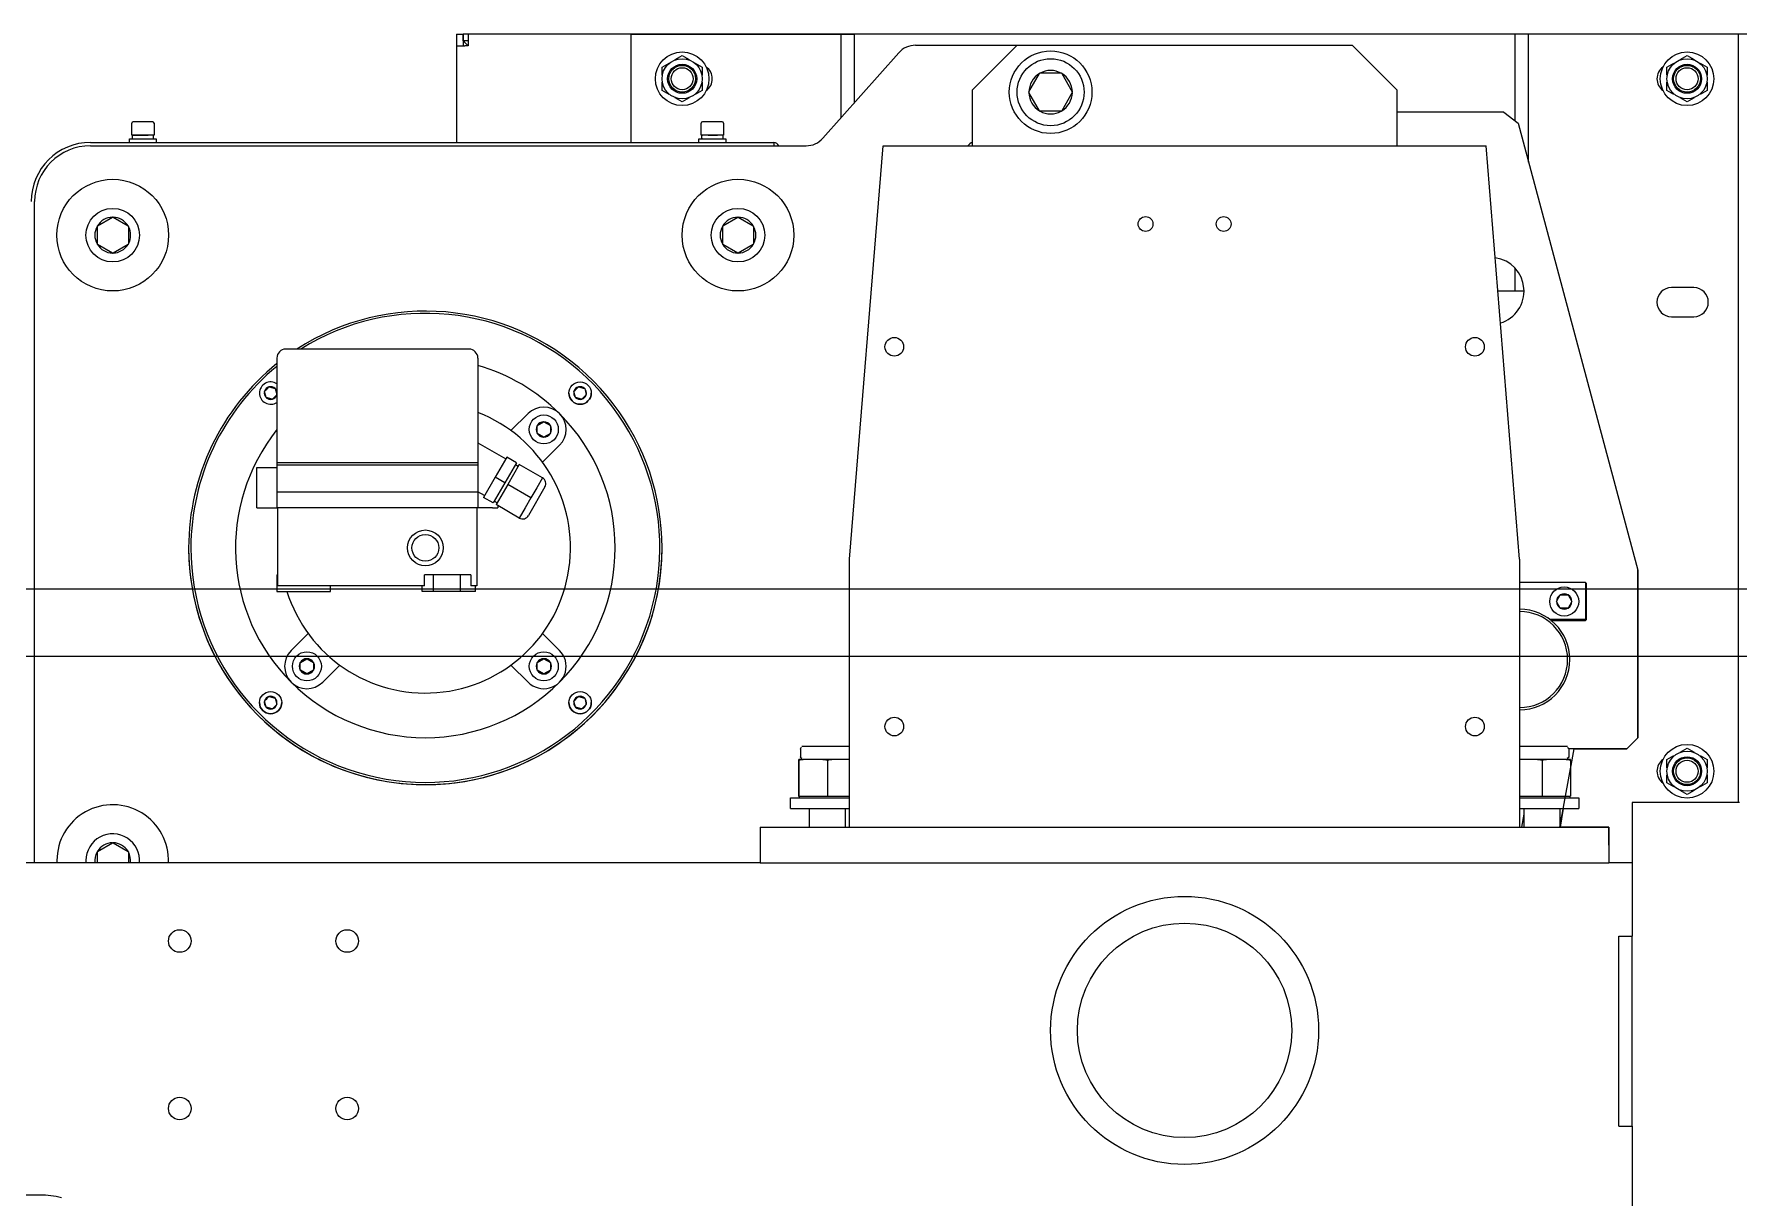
# Model space of a CAD drawing. Extents: x -1201378 to 2367219, y -619313 to 244905.
# Drawn here: x 1561439 to 1562269, y -76067 to -75501 of the extents above; entities that cross this region are included whole.
import ezdxf

# ---------------------------------------------------------------- set-up
doc = ezdxf.new("R2010")
doc.units = 0
doc.header["$LTSCALE"] = 1000
doc.layers.get('0').update_dxf_attribs({"linetype": 'CONTINUOUS'})
for name, color, linetype in [('A-LIN-V', 9, 'CONTINUOUS'), ('GB／T1228-2006钢结构', 7, 'CONTINUOUS'), ('GB／T1229-1991钢结构', 7, 'CONTINUOUS'), ('GB／T1230-2006钢结构', 7, 'CONTINUOUS'), ('GB／T805-1988扣紧螺母', 7, 'CONTINUOUS'), ('N010102-0000042_', 7, 'CONTINUOUS'), ('N010122-0000126_', 7, 'CONTINUOUS'), ('N010122-0000129_', 7, 'CONTINUOUS'), ('N010122-0000141_', 7, 'CONTINUOUS'), ('N010122-0000152_', 7, 'CONTINUOUS'), ('N040301-0000158_', 7, 'CONTINUOUS'), ('N040301-0000649_', 7, 'CONTINUOUS'), ('N040301-0000651_', 7, 'CONTINUOUS'), ('N040301-0000652_', 7, 'CONTINUOUS'), ('N040405-0000004_', 7, 'CONTINUOUS'), ('N040405-0000005_', 7, 'CONTINUOUS'), ('N040413-0000113_', 7, 'CONTINUOUS'), ('N080101-0000129_', 7, 'CONTINUOUS'), ('N080101-0000135', 7, 'CONTINUOUS'), ('N080101-0000384_', 7, 'CONTINUOUS'), ('N090107-0000139_', 7, 'CONTINUOUS'), ('N090201-0000001_', 7, 'CONTINUOUS'), ('N090202-0000006_', 7, 'CONTINUOUS'), ('N090203-0000031_', 7, 'CONTINUOUS'), ('N090403-0000088_', 7, 'CONTINUOUS'), ('N090403-0000263_', 7, 'CONTINUOUS'), ('NUT_GBIT_889.1_2', 7, 'CONTINUOUS'), ('S-SB', 21, 'CONTINUOUS'), ('SCREW_GBIT_70_19', 7, 'CONTINUOUS'), ('WASHER_GBIT_93_1', 7, 'CONTINUOUS'), ('WASHER_GBIT_95_2', 7, 'CONTINUOUS'), ('WASHER_GBIT_96_1', 7, 'CONTINUOUS'), ('取电臂2', 7, 'CONTINUOUS'), ('取电臂配件1', 7, 'CONTINUOUS'), ('挂板N040301-000128', 7, 'CONTINUOUS')]:
    doc.layers.add(name, color=color, linetype=linetype)

# ---------------------------------------------------------------- blocks, each defined once
blk = doc.blocks.new('20T')
at = {"color": 1}
for p, q in [((1599289.05, -75843.03), (1599289.05, -75761.5)), ((1599283.62, -75848.46), (1599289.05, -75843.03)), ((1599251.01, -75886.51), (1599257.99, -75848.46)), ((1599257.99, -75848.46), (1599283.62, -75848.46)), ((1599274.92, -75886.51), (1599251.01, -75886.51)), ((1599274.92, -75895.23), (1599274.92, -75886.51))]:
    blk.add_line(p, q, dxfattribs=at)
at = {"layer": 'A-LIN-V', "color": 1}
for p, q in [((1604164.24, -75770.74), (1595746.06, -75770.74)), ((1598139.89, -75803.35), (1604164.24, -75803.35))]:
    blk.add_line(p, q, dxfattribs=at)
at = {"layer": 'GB／T1228-2006钢结构', "color": 1, "linetype": 'Continuous'}
for p, q in [((1598885.77, -75885.2), (1598885.77, -75877.49)), ((1598903.17, -75877.49), (1598903.17, -75885.2)), ((1599233.61, -75885.2), (1599233.61, -75877.49)), ((1599251.01, -75877.49), (1599251.01, -75885.2)), ((1598885.77, -75886.51), (1598885.77, -75885.2)), ((1598903.17, -75885.2), (1598903.17, -75886.51)), ((1599233.61, -75886.51), (1599233.61, -75885.2)), ((1599251.01, -75885.2), (1599251.01, -75886.51))]:
    blk.add_line(p, q, dxfattribs=at)
at = {"layer": 'GB／T1229-1991钢结构', "color": 1, "linetype": 'Continuous'}
for p, q in [((1598880.52, -75854.05), (1598880.52, -75871.4)), ((1598880.57, -75853.68), (1598880.54, -75853.68)), ((1598883.51, -75853.68), (1598880.57, -75853.68)), ((1598880.59, -75854.05), (1598880.59, -75871.4)), ((1598891.61, -75853.68), (1598883.51, -75853.68)), ((1598897.44, -75853.68), (1598891.61, -75853.68)), ((1598894.53, -75854.05), (1598894.53, -75871.4)), ((1598905.34, -75853.68), (1598897.44, -75853.68)), ((1599239.45, -75853.68), (1599231.44, -75853.68)), ((1599245.28, -75853.68), (1599239.45, -75853.68)), ((1599242.37, -75854.05), (1599242.37, -75871.4)), ((1599253.34, -75853.68), (1599245.28, -75853.68)), ((1599256.24, -75853.68), (1599253.34, -75853.68)), ((1599256.25, -75854.05), (1599256.25, -75871.4)), ((1598880.52, -75871.4), (1598880.59, -75871.4)), ((1598880.59, -75871.4), (1598894.53, -75871.4)), ((1598880.94, -75872.27), (1598880.94, -75871.4)), ((1598894.53, -75871.4), (1598905.34, -75871.4)), ((1599231.44, -75871.4), (1599242.37, -75871.4)), ((1599242.37, -75871.4), (1599256.25, -75871.4)), ((1599255.84, -75871.4), (1599255.84, -75872.27))]:
    blk.add_line(p, q, dxfattribs=at)
for centre, radius, start, end in [((1598903.97, -75854.7), 23.45, 177.50872, 178.42023), ((1598857.14, -75854.7), 23.45, 1.57984, 2.49121), ((1598888.78, -75906.64), 53.22, 95.67986, 98.85331), ((1598886.34, -75906.65), 53.23, 81.14689, 84.31994), ((1598902.69, -75906.17), 52.75, 95.7056, 98.89302), ((1599234.18, -75906.65), 53.23, 81.14689, 84.31994), ((1599250.53, -75906.17), 52.75, 95.7056, 98.89302), ((1599248.1, -75906.18), 52.76, 81.10718, 84.2942), ((1599232.81, -75854.7), 23.45, 1.57977, 2.49128)]:
    blk.add_arc(centre, radius, start, end, dxfattribs=at)
at = {"layer": 'GB／T1230-2006钢结构', "color": 1, "linetype": 'Continuous'}
for p, q in [((1598876.53, -75872.27), (1598905.34, -75872.27)), ((1598876.53, -75877.49), (1598876.53, -75872.27)), ((1599231.44, -75872.27), (1599260.24, -75872.27)), ((1599260.24, -75872.27), (1599260.24, -75877.49)), ((1598876.53, -75877.49), (1598905.34, -75877.49)), ((1599231.44, -75877.49), (1599260.24, -75877.49)), ((1599260.24, -75877.49), (1599260.24, -75877.49))]:
    blk.add_line(p, q, dxfattribs=at)
at = {"layer": 'GB／T805-1988扣紧螺母', "color": 1, "linetype": 'Continuous'}
for p, q in [((1598882.07, -75847.2), (1598882.24, -75847.16)), ((1598882.24, -75847.16), (1598905.34, -75847.16)), ((1599231.44, -75847.16), (1599254.54, -75847.16)), ((1599254.54, -75847.16), (1599254.71, -75847.2)), ((1598881.43, -75848.55), (1598881.43, -75852.29)), ((1598881.43, -75852.29), (1598881.43, -75852.8)), ((1598882.24, -75853.68), (1598882.07, -75853.64)), ((1599254.71, -75853.64), (1599254.54, -75853.68)), ((1599255.35, -75848.04), (1599255.35, -75848.55)), ((1599255.35, -75848.55), (1599255.35, -75852.29))]:
    blk.add_line(p, q, dxfattribs=at)
at = {"layer": 'GB／T805-1988扣紧螺母', "color": 1, "linetype": 'Continuous', "extrusion": (0, 0, -1)}
for centre, major_axis, start_param, end_param in [((1598882.3, -75848.55), (-0.87, 0), 0.000002, 1.344732), ((1598882.3, -75852.29), (0.87, 0), 1.796861, 3.141595), ((1599254.48, -75848.55), (-0.87, 0), 1.796861, 3.141593), ((1599254.48, -75852.29), (0.87, 0), 0, 1.344732)]:
    blk.add_ellipse(centre, major_axis=major_axis, ratio=0.991144, start_param=start_param, end_param=end_param, dxfattribs=at)
at = {"layer": 'N010102-0000042_', "color": 1, "linetype": 'Continuous'}
for centre, radius in [((1598823.81, -75522.36), 6.52), ((1598823.81, -75522.36), 5.36), ((1599312.96, -75522.36), 6.52), ((1599312.96, -75522.36), 5.36), ((1599312.96, -75859.33), 6.52), ((1599312.96, -75859.33), 5.36)]:
    blk.add_circle(centre, radius, dxfattribs=at)
at = {"layer": 'N010122-0000126_', "color": 1, "linetype": 'Continuous'}
for p, q in [((1598753.26, -75691.07), (1598756.39, -75689.26)), ((1598756.46, -75689.22), (1598756.39, -75689.26)), ((1598756.52, -75689.26), (1598756.46, -75689.22)), ((1598756.52, -75689.26), (1598759.65, -75691.07)), ((1598753.26, -75691.07), (1598753.2, -75691.1)), ((1598753.2, -75691.1), (1598753.2, -75691.18)), ((1598753.2, -75694.79), (1598753.2, -75694.87)), ((1598753.2, -75694.87), (1598753.26, -75694.91)), ((1598756.39, -75696.71), (1598753.26, -75694.91)), ((1598756.39, -75696.71), (1598756.46, -75696.75)), ((1598756.46, -75696.75), (1598756.52, -75696.71)), ((1598759.65, -75694.91), (1598756.52, -75696.71)), ((1598759.72, -75691.1), (1598759.65, -75691.07)), ((1598759.65, -75694.91), (1598759.72, -75694.87)), ((1598759.72, -75691.18), (1598759.72, -75691.1)), ((1598759.72, -75691.18), (1598759.72, -75694.79)), ((1598759.72, -75694.87), (1598759.72, -75694.79)), ((1599249.45, -75776.66), (1599249.41, -75776.72)), ((1599249.41, -75776.72), (1599249.45, -75776.79)), ((1599249.45, -75776.66), (1599251.26, -75773.53)), ((1599251.26, -75779.92), (1599249.45, -75776.79)), ((1599251.3, -75773.46), (1599251.26, -75773.53)), ((1599251.26, -75779.92), (1599251.3, -75779.98)), ((1599251.37, -75773.46), (1599251.3, -75773.46)), ((1599251.3, -75779.98), (1599251.37, -75779.98)), ((1599254.99, -75779.98), (1599251.37, -75779.98)), ((1599255.06, -75773.46), (1599254.99, -75773.46)), ((1599254.99, -75779.98), (1599255.06, -75779.98)), ((1599255.1, -75773.53), (1599255.06, -75773.46)), ((1599255.06, -75779.98), (1599255.1, -75779.92)), ((1599255.1, -75773.53), (1599256.91, -75776.66)), ((1599256.91, -75776.79), (1599255.1, -75779.92)), ((1599256.94, -75776.72), (1599256.91, -75776.66)), ((1599256.91, -75776.79), (1599256.94, -75776.72)), ((1598637.97, -75806.36), (1598641.1, -75804.55)), ((1598641.16, -75804.51), (1598641.1, -75804.55)), ((1598641.23, -75804.55), (1598641.16, -75804.51)), ((1598641.23, -75804.55), (1598644.36, -75806.36)), ((1598753.26, -75806.36), (1598756.39, -75804.55)), ((1598756.46, -75804.51), (1598756.39, -75804.55)), ((1598756.52, -75804.55), (1598756.46, -75804.51)), ((1598756.52, -75804.55), (1598759.65, -75806.36)), ((1598637.97, -75806.36), (1598637.9, -75806.4)), ((1598637.9, -75806.4), (1598637.9, -75806.47)), ((1598637.9, -75810.09), (1598637.9, -75810.16)), ((1598637.9, -75810.16), (1598637.97, -75810.2)), ((1598641.1, -75812.01), (1598637.97, -75810.2)), ((1598641.1, -75812.01), (1598641.16, -75812.05)), ((1598641.16, -75812.05), (1598641.23, -75812.01)), ((1598644.36, -75810.2), (1598641.23, -75812.01)), ((1598644.42, -75806.4), (1598644.36, -75806.36)), ((1598644.36, -75810.2), (1598644.42, -75810.16)), ((1598644.42, -75806.47), (1598644.42, -75806.4)), ((1598644.42, -75806.47), (1598644.42, -75810.09)), ((1598644.42, -75810.16), (1598644.42, -75810.09)), ((1598753.26, -75806.36), (1598753.2, -75806.4)), ((1598753.2, -75806.4), (1598753.2, -75806.47)), ((1598753.2, -75810.09), (1598753.2, -75810.16)), ((1598753.2, -75810.16), (1598753.26, -75810.2)), ((1598756.39, -75812.01), (1598753.26, -75810.2)), ((1598756.39, -75812.01), (1598756.46, -75812.05)), ((1598756.46, -75812.05), (1598756.52, -75812.01)), ((1598759.65, -75810.2), (1598756.52, -75812.01)), ((1598759.72, -75806.4), (1598759.65, -75806.36)), ((1598759.65, -75810.2), (1598759.72, -75810.16)), ((1598759.72, -75806.47), (1598759.72, -75806.4)), ((1598759.72, -75806.47), (1598759.72, -75810.09)), ((1598759.72, -75810.16), (1598759.72, -75810.09))]:
    blk.add_line(p, q, dxfattribs=at)
for centre in [(1598756.46, -75692.99), (1599253.18, -75776.72), (1598641.16, -75808.28), (1598756.46, -75808.28)]:
    blk.add_circle(centre, 7.07, dxfattribs=at)
for centre, radius, start, end in [((1598756.46, -75692.99), 3.73, 91.00187, 148.99813), ((1598756.46, -75692.99), 3.73, 31.00187, 88.99813), ((1598756.46, -75692.99), 3.73, 151.00187, 208.99813), ((1595555.83, -75692.99), 3197.36, 359.96761, 0.03239), ((1598756.46, -75692.99), 3.73, 211.00187, 268.99813), ((1598756.46, -75692.99), 3.73, 271.00187, 328.99813), ((1598756.46, -75692.99), 3.73, 331.00187, 28.99813), ((1599253.18, -75776.72), 3.73, 61.00187, 118.99813), ((1599253.18, -75776.72), 3.73, 121.00187, 178.99813), ((1599253.18, -75776.72), 3.73, 181.00187, 238.99813), ((1599253.18, -72576.07), 3197.39, 269.96761, 270.03239), ((1599253.18, -75776.72), 3.73, 241.00187, 298.99813), ((1599253.18, -75776.72), 3.73, 1.00187, 58.99813), ((1599253.18, -75776.72), 3.73, 301.00187, 358.99813), ((1598641.16, -75808.28), 3.73, 91.00187, 148.99813), ((1598641.16, -75808.28), 3.73, 31.00187, 88.99813), ((1598756.46, -75808.28), 3.73, 91.00187, 148.99813), ((1598756.46, -75808.28), 3.73, 31.00187, 88.99813), ((1598641.16, -75808.28), 3.73, 151.00187, 208.99813), ((1595440.54, -75808.28), 3197.36, 359.96761, 0.03239), ((1598641.16, -75808.28), 3.73, 211.00187, 268.99813), ((1598641.16, -75808.28), 3.73, 271.00187, 328.99813), ((1598641.16, -75808.28), 3.73, 331.00187, 28.99813), ((1598756.46, -75808.28), 3.73, 151.00187, 208.99813), ((1595555.83, -75808.28), 3197.36, 359.96761, 0.03239), ((1598756.46, -75808.28), 3.73, 211.00187, 268.99813), ((1598756.46, -75808.28), 3.73, 271.00187, 328.99813), ((1598756.46, -75808.28), 3.73, 331.00187, 28.99813)]:
    blk.add_arc(centre, radius, start, end, dxfattribs=at)
at = {"layer": 'N010122-0000129_', "color": 1, "linetype": 'Continuous'}
for p, q in [((1598555.87, -75549.86), (1598555.87, -75543.99)), ((1598566.09, -75543.34), (1598556.52, -75543.34)), ((1598566.74, -75543.99), (1598566.74, -75549.86)), ((1598833.05, -75549.86), (1598833.05, -75543.99)), ((1598843.27, -75543.34), (1598833.71, -75543.34)), ((1598843.92, -75543.99), (1598843.92, -75549.86)), ((1598566.74, -75549.86), (1598555.87, -75549.86)), ((1598843.92, -75549.86), (1598833.05, -75549.86))]:
    blk.add_line(p, q, dxfattribs=at)
for centre, start, end in [((1598556.52, -75543.99), 90, 180), ((1598566.09, -75543.99), 360, 90), ((1598833.71, -75543.99), 90, 180), ((1598843.27, -75543.99), 0, 90)]:
    blk.add_arc(centre, 0.652, start, end, dxfattribs=at)
at = {"layer": 'N010122-0000141_', "color": 1, "linetype": 'Continuous'}
for p, q in [((1598539.18, -75593.97), (1598546.47, -75589.76)), ((1598546.63, -75589.67), (1598546.47, -75589.76)), ((1598546.79, -75589.76), (1598546.63, -75589.67)), ((1598546.79, -75589.76), (1598554.08, -75593.97)), ((1598843.54, -75593.97), (1598850.83, -75589.76)), ((1598850.99, -75589.67), (1598850.83, -75589.76)), ((1598851.15, -75589.76), (1598850.99, -75589.67)), ((1598851.15, -75589.76), (1598858.44, -75593.97)), ((1598539.18, -75593.97), (1598539.02, -75594.06)), ((1598539.02, -75594.06), (1598539.02, -75594.24)), ((1598554.24, -75594.06), (1598554.08, -75593.97)), ((1598554.24, -75594.24), (1598554.24, -75594.06)), ((1598554.24, -75594.24), (1598554.24, -75602.66)), ((1598843.54, -75593.97), (1598843.38, -75594.06)), ((1598843.38, -75594.06), (1598843.38, -75594.24)), ((1598858.6, -75594.06), (1598858.44, -75593.97)), ((1598858.6, -75594.24), (1598858.6, -75594.06)), ((1598858.6, -75594.24), (1598858.6, -75602.66)), ((1598539.02, -75602.66), (1598539.02, -75602.85)), ((1598539.02, -75602.85), (1598539.18, -75602.94)), ((1598546.47, -75607.15), (1598539.18, -75602.94)), ((1598554.08, -75602.94), (1598546.79, -75607.15)), ((1598554.08, -75602.94), (1598554.24, -75602.85)), ((1598554.24, -75602.85), (1598554.24, -75602.66)), ((1598843.38, -75602.66), (1598843.38, -75602.85)), ((1598843.38, -75602.85), (1598843.54, -75602.94)), ((1598850.83, -75607.15), (1598843.54, -75602.94)), ((1598858.44, -75602.94), (1598851.15, -75607.15)), ((1598858.44, -75602.94), (1598858.6, -75602.85)), ((1598858.6, -75602.85), (1598858.6, -75602.66)), ((1598546.47, -75607.15), (1598546.63, -75607.24)), ((1598546.63, -75607.24), (1598546.79, -75607.15)), ((1598850.83, -75607.15), (1598850.99, -75607.24)), ((1598850.99, -75607.24), (1598851.15, -75607.15)), ((1598539.18, -75898.33), (1598546.47, -75894.12)), ((1598546.63, -75894.03), (1598546.47, -75894.12)), ((1598546.79, -75894.12), (1598546.63, -75894.03)), ((1598546.79, -75894.12), (1598554.08, -75898.33)), ((1598539.18, -75898.33), (1598539.02, -75898.42)), ((1598539.02, -75898.42), (1598539.02, -75898.6)), ((1598554.24, -75898.42), (1598554.08, -75898.33)), ((1598554.24, -75898.6), (1598554.24, -75898.42)), ((1598554.24, -75898.6), (1598554.24, -75903.91))]:
    blk.add_line(p, q, dxfattribs=at)
for centre in [(1598546.63, -75598.45), (1598850.99, -75598.45)]:
    blk.add_circle(centre, 13.04, dxfattribs=at)
for centre, radius, start, end in [((1598546.63, -75598.45), 8.7, 91.04498, 148.95502), ((1598546.63, -75598.45), 8.7, 31.04498, 88.95502), ((1598850.99, -75598.45), 8.7, 91.04498, 148.95502), ((1598850.99, -75598.45), 8.7, 31.04498, 88.95502), ((1598546.63, -75598.45), 8.7, 151.04498, 208.95502), ((1598546.63, -75598.45), 8.7, 331.04498, 28.95502), ((1598850.99, -75598.45), 8.7, 151.04498, 208.95502), ((1598850.99, -75598.45), 8.7, 331.04498, 28.95502), ((1598546.63, -75598.45), 8.7, 211.04498, 268.95502), ((1598546.63, -75598.45), 8.7, 271.04498, 328.95502), ((1598850.99, -75598.45), 8.7, 211.04498, 268.95502), ((1598850.99, -75598.45), 8.7, 271.04498, 328.95502), ((1598546.63, -75902.81), 13.04, 355.21977, 180), ((1598546.63, -75902.81), 8.7, 91.04498, 148.95502), ((1598546.63, -75902.81), 8.7, 31.04498, 88.95502), ((1598546.63, -75902.81), 13.04, 180, 184.78023), ((1598546.63, -75902.81), 8.7, 151.04498, 187.18073), ((1598546.63, -75902.81), 8.7, 352.81927, 28.95502)]:
    blk.add_arc(centre, radius, start, end, dxfattribs=at)
for points, knots in [([(1598539.02, -75594.24), (1598539.02, -75594.39), (1598539.02, -75594.67), (1598539.02, -75595.09), (1598539.02, -75595.51), (1598539.02, -75595.92), (1598539.02, -75596.37), (1598539.02, -75596.86), (1598539.02, -75597.57), (1598539.02, -75598.46), (1598539.02, -75599.34), (1598539.02, -75600.06), (1598539.02, -75600.75), (1598539.02, -75601.63), (1598539.02, -75602.31), (1598539.02, -75602.66)], [0, 0, 0, 0, 0.05186, 0.102699, 0.152684, 0.202, 0.250851, 0.313476, 0.375554, 0.500073, 0.625212, 0.687757, 0.750932, 0.873127, 1, 1, 1, 1]), ([(1598843.38, -75594.24), (1598843.38, -75594.39), (1598843.38, -75594.67), (1598843.38, -75595.09), (1598843.38, -75595.51), (1598843.38, -75595.92), (1598843.38, -75596.37), (1598843.38, -75596.86), (1598843.38, -75597.57), (1598843.38, -75598.46), (1598843.38, -75599.34), (1598843.38, -75600.06), (1598843.38, -75600.75), (1598843.38, -75601.63), (1598843.38, -75602.31), (1598843.38, -75602.66)], [0, 0, 0, 0, 0.05186, 0.102699, 0.152684, 0.202, 0.250851, 0.313476, 0.375554, 0.500073, 0.625212, 0.687757, 0.750932, 0.873127, 1, 1, 1, 1]), ([(1598539.02, -75898.6), (1598539.02, -75898.75), (1598539.02, -75899.03), (1598539.02, -75899.45), (1598539.02, -75899.87), (1598539.02, -75900.28), (1598539.02, -75900.73), (1598539.02, -75901.22), (1598539.02, -75901.93), (1598539.02, -75902.82), (1598539.02, -75903.54), (1598539.02, -75903.9), (1598539.02, -75903.91)], [0, 0, 0, 0, 0.0518603, 0.1026992, 0.1526839, 0.202, 0.2508512, 0.3134757, 0.3755544, 0.5000726, 0.6252117, 0.6285507, 0.6285507, 0.6285507, 0.6285507])]:
    blk.add_open_spline(points, degree=3, knots=knots, dxfattribs=at)
at = {"layer": 'N010122-0000152_', "color": 1, "linetype": 'Continuous'}
for p, q in [((1598992.61, -75528.7), (1598997.73, -75519.83)), ((1598997.84, -75519.65), (1598997.73, -75519.83)), ((1598998.04, -75519.65), (1598997.84, -75519.65)), ((1599008.5, -75519.65), (1599008.29, -75519.65)), ((1599008.61, -75519.83), (1599008.5, -75519.65)), ((1599008.61, -75519.83), (1599013.73, -75528.7)), ((1598992.61, -75528.7), (1598992.5, -75528.89)), ((1598992.5, -75528.89), (1598992.61, -75529.07)), ((1598997.73, -75537.94), (1598992.61, -75529.07)), ((1599013.73, -75529.07), (1599008.61, -75537.94)), ((1599013.84, -75528.89), (1599013.73, -75528.7)), ((1599013.73, -75529.07), (1599013.84, -75528.89)), ((1598997.73, -75537.94), (1598997.84, -75538.12)), ((1598997.84, -75538.12), (1598998.04, -75538.12)), ((1599008.29, -75538.12), (1598998.04, -75538.12)), ((1599008.29, -75538.12), (1599008.5, -75538.12)), ((1599008.5, -75538.12), (1599008.61, -75537.94))]:
    blk.add_line(p, q, dxfattribs=at)
blk.add_circle((1599003.17, -75528.89), 16.3, dxfattribs=at)
for start, end in [(120.98415, 179.01585), (60.98415, 119.01585), (0.98415, 59.01585), (180.98415, 239.01585), (300.98415, 359.01585), (240.98415, 299.01585)]:
    blk.add_arc((1599003.17, -75528.89), 10.57, start, end, dxfattribs=at)
blk.add_open_spline([(1599008.29, -75519.65), (1599008.12, -75519.65), (1599007.78, -75519.65), (1599007.26, -75519.65), (1599006.76, -75519.65), (1599006.25, -75519.65), (1599005.7, -75519.65), (1599005.11, -75519.65), (1599004.25, -75519.65), (1599003.17, -75519.65), (1599002.08, -75519.65), (1599001.22, -75519.65), (1599000.51, -75519.65), (1598999.74, -75519.65), (1598998.89, -75519.65), (1598998.33, -75519.65), (1598998.04, -75519.65)], degree=3, knots=[0, 0, 0, 0, 0.051867, 0.102708, 0.152692, 0.202003, 0.250846, 0.313473, 0.37555, 0.500066, 0.625206, 0.687747, 0.750921, 0.832003, 0.91475, 1, 1, 1, 1], dxfattribs=at)
at = {"layer": 'N040301-0000158_', "color": 1, "linetype": 'Continuous'}
for p, q in [((1599263.51, -75767.48), (1599231.44, -75767.48)), ((1599263.51, -75767.48), (1599264.05, -75768.03)), ((1599263.51, -75767.48), (1599263.51, -75785.42)), ((1599264.05, -75785.42), (1599264.05, -75768.03)), ((1599263.51, -75785.42), (1599246.11, -75785.42)), ((1599246.81, -75785.96), (1599263.51, -75785.96)), ((1599263.51, -75785.96), (1599264.05, -75785.42)), ((1599263.51, -75785.96), (1599263.51, -75785.42)), ((1599263.51, -75785.42), (1599264.05, -75785.42))]:
    blk.add_line(p, q, dxfattribs=at)
at = {"layer": 'N040301-0000649_', "color": 1, "linetype": 'Continuous'}
for p, q in [((1598861.86, -75886.51), (1599274.92, -75886.51)), ((1598861.86, -75886.51), (1598861.86, -75903.9)), ((1599274.92, -75886.51), (1599274.92, -75903.9)), ((1598861.86, -75903.9), (1599274.92, -75903.9))]:
    blk.add_line(p, q, dxfattribs=at)
at = {"layer": 'N040301-0000651_', "color": 1, "linetype": 'Continuous'}
for p, q in [((1598905.34, -75756.07), (1598921.64, -75554.97)), ((1598921.64, -75554.97), (1599215.13, -75554.97)), ((1599231.44, -75756.07), (1599215.13, -75554.97)), ((1598905.34, -75886.51), (1598905.34, -75756.07)), ((1599231.44, -75756.07), (1599231.44, -75886.51))]:
    blk.add_line(p, q, dxfattribs=at)
for centre, radius in [((1599049.37, -75593.02), 3.61), ((1599087.41, -75593.02), 3.61), ((1598927.08, -75652.8), 4.55), ((1599209.7, -75652.8), 4.55), ((1598927.08, -75837.59), 4.55), ((1599209.7, -75837.59), 4.55)]:
    blk.add_circle(centre, radius, dxfattribs=at)
at = {"layer": 'N040301-0000652_', "color": 1, "linetype": 'Continuous'}
for p, q in [((1599223.83, -75538.67), (1599171.65, -75538.67)), ((1599223.83, -75538.67), (1599230.67, -75543.92)), ((1599230.67, -75543.92), (1599289.05, -75761.5)), ((1599289.05, -75761.5), (1599289.05, -75843.03)), ((1599283.62, -75848.46), (1599289.05, -75843.03)), ((1599283.62, -75848.46), (1599255.35, -75848.46))]:
    blk.add_line(p, q, dxfattribs=at)
blk.add_arc((1599217.31, -75625.63), 16.3, 287.18625, 82.08468, dxfattribs=at)
at = {"layer": 'N040405-0000004_', "color": 1, "linetype": 'Continuous'}
blk.add_line((1599220.86, -75625.63), (1599233.61, -75625.63), dxfattribs=at)
at = {"layer": 'N040405-0000005_', "color": 1, "linetype": 'Continuous'}
for p, q in [((1598798.81, -75500.62), (1598798.81, -75553.34)), ((1598798.81, -75500.62), (1598800.99, -75500.62)), ((1598800.99, -75500.62), (1598894.47, -75500.62)), ((1598894.47, -75500.62), (1598900.99, -75500.62)), ((1598900.99, -75500.62), (1598900.99, -75541.52)), ((1598900.99, -75500.62), (1598903.17, -75500.62)), ((1598903.17, -75500.62), (1598907.51, -75500.62)), ((1598907.51, -75500.62), (1598907.51, -75534.18)), ((1599229.27, -75542.84), (1599229.27, -75500.62)), ((1599233.61, -75500.62), (1599229.27, -75500.62)), ((1599235.79, -75500.62), (1599233.61, -75500.62)), ((1599235.79, -75562.98), (1599235.79, -75500.62)), ((1599242.31, -75500.62), (1599235.79, -75500.62)), ((1599335.79, -75500.62), (1599242.31, -75500.62)), ((1599337.97, -75500.62), (1599335.79, -75500.62)), ((1599337.97, -75874.62), (1599337.97, -75500.62)), ((1599229.27, -75625.63), (1599229.27, -75614.54)), ((1599316.23, -75624), (1599305.36, -75624)), ((1599305.36, -75638.13), (1599316.23, -75638.13))]:
    blk.add_line(p, q, dxfattribs=at)
for centre, start, end in [((1598831.42, -75522.36), 305.42736, 54.57264), ((1599305.36, -75522.36), 125.42736, 234.57264), ((1599305.36, -75631.06), 90, 270), ((1599316.23, -75631.06), 270, 90), ((1599305.36, -75859.33), 125.42736, 234.57264)]:
    blk.add_arc(centre, 7.07, start, end, dxfattribs=at)
at = {"layer": 'N040413-0000113_', "color": 1, "linetype": 'Continuous'}
for p, q in [((1598861.86, -75903.9), (1598318.36, -75903.9)), ((1599286.25, -75903.9), (1599274.92, -75903.9)), ((1598511.3, -76065.58), (1598342.82, -76065.58))]:
    blk.add_line(p, q, dxfattribs=at)
for centre in [(1598579.24, -75941.95), (1598660.76, -75941.95), (1598579.24, -76023.47), (1598660.76, -76023.47)]:
    blk.add_circle(centre, 5.49, dxfattribs=at)
blk.add_arc((1598511.93, -76100.6), 35.03, 73.86058, 91.03173, dxfattribs=at)
at = {"layer": 'N080101-0000129_', "color": 1, "linetype": 'Continuous'}
for radius in [65.22, 52.18]:
    blk.add_circle((1599068.39, -75985.43), radius, dxfattribs=at)
at = {"layer": 'N080101-0000135', "color": 1, "linetype": 'Continuous'}
for p, q in [((1598714.03, -75500.62), (1598717.29, -75500.62)), ((1598714.03, -75500.62), (1598714.03, -75506.32)), ((1598714.03, -75506.32), (1598718.09, -75506.32)), ((1598714.03, -75506.32), (1598714.03, -75553.34)), ((1598717.29, -75503.88), (1598717.29, -75500.62)), ((1598719.72, -75500.62), (1598717.29, -75500.62)), ((1598717.29, -75500.62), (1598717.29, -75506.32)), ((1598719.72, -75503.88), (1598717.29, -75503.88)), ((1598719.72, -75506.31), (1598718.09, -75504.68)), ((1598718.09, -75504.69), (1598719.72, -75506.32)), ((1598719.72, -75506.32), (1598718.09, -75506.32)), ((1598719.72, -75500.62), (1598719.72, -75504.68)), ((1599414.89, -75500.62), (1598719.72, -75500.62)), ((1598719.72, -75504.68), (1598719.72, -75506.32))]:
    blk.add_line(p, q, dxfattribs=at)
for points in [[(1598717.29, -75503.89), (1598717.29, -75504.02), (1598717.37, -75504.16), (1598717.67, -75504.42), (1598717.88, -75504.55), (1598718.09, -75504.69)], [(1598718.09, -75504.68), (1598717.96, -75504.48), (1598717.83, -75504.27), (1598717.56, -75503.97), (1598717.43, -75503.88), (1598717.3, -75503.88)]]:
    blk.add_open_spline(points, degree=3, knots=[0, 0, 0, 0, 0.5, 0.5, 1, 1, 1, 1], dxfattribs=at)
at = {"layer": 'N080101-0000384_', "color": 1, "linetype": 'Continuous'}
for p, q in [((1598720.01, -75653.89), (1598630.87, -75653.89)), ((1598626.52, -75658.24), (1598626.52, -75709.33)), ((1598724.35, -75658.24), (1598724.35, -75709.33)), ((1598748.77, -75685.3), (1598740.49, -75693.58)), ((1598724.35, -75699.49), (1598737.94, -75707.33)), ((1598738.42, -75706.49), (1598732.77, -75716.27)), ((1598743.13, -75709.2), (1598738.42, -75706.49)), ((1598755.86, -75708.95), (1598764.14, -75700.67)), ((1598616.74, -75711.5), (1598619.38, -75711.5)), ((1598616.74, -75731.07), (1598616.74, -75711.5)), ((1598619.38, -75711.5), (1598626.52, -75711.5)), ((1598724.35, -75709.33), (1598626.52, -75709.33)), ((1598626.52, -75709.33), (1598626.52, -75710.41)), ((1598724.35, -75710.41), (1598626.52, -75710.41)), ((1598626.52, -75710.41), (1598626.52, -75723.46)), ((1598724.35, -75709.33), (1598724.35, -75710.41)), ((1598724.35, -75710.41), (1598724.35, -75723.46)), ((1598743.13, -75709.2), (1598737.48, -75718.99)), ((1598744.54, -75710.02), (1598738.89, -75719.8)), ((1598742.64, -75710.04), (1598744.05, -75710.86)), ((1598755.84, -75716.54), (1598744.54, -75710.02)), ((1598732.77, -75716.27), (1598727.12, -75726.05)), ((1598737.48, -75718.99), (1598731.83, -75728.77)), ((1598737.48, -75718.99), (1598732.77, -75716.27)), ((1598738.89, -75719.8), (1598733.24, -75729.59)), ((1598750.19, -75726.32), (1598738.89, -75719.8)), ((1598757.03, -75721), (1598748.99, -75734.91)), ((1598753.01, -75721.43), (1598750.19, -75726.32)), ((1598755.84, -75716.54), (1598753.01, -75721.43)), ((1598616.74, -75731.07), (1598619.38, -75731.07)), ((1598619.38, -75731.07), (1598626.52, -75731.07)), ((1598724.35, -75723.46), (1598626.52, -75723.46)), ((1598626.52, -75723.46), (1598626.52, -75731.07)), ((1598724.35, -75731.07), (1598626.52, -75731.07)), ((1598627.07, -75769.11), (1598627.07, -75731.07)), ((1598723.81, -75731.07), (1598723.81, -75769.11)), ((1598727.61, -75725.21), (1598724.35, -75723.33)), ((1598724.35, -75723.46), (1598724.35, -75731.07)), ((1598731.5, -75731.07), (1598724.35, -75731.07)), ((1598731.83, -75728.77), (1598727.12, -75726.05)), ((1598731.5, -75731.07), (1598734.14, -75731.07)), ((1598733.73, -75728.75), (1598732.32, -75727.93)), ((1598744.54, -75736.11), (1598733.24, -75729.59)), ((1598734.14, -75730.1), (1598734.14, -75731.07)), ((1598747.36, -75731.22), (1598744.54, -75736.11)), ((1598750.19, -75726.32), (1598747.36, -75731.22)), ((1598626.52, -75763.68), (1598626.52, -75771.83)), ((1598626.52, -75763.68), (1598627.07, -75763.68)), ((1598702.62, -75763.68), (1598698.39, -75763.68)), ((1598698.39, -75769.11), (1598698.39, -75763.68)), ((1598702.62, -75763.68), (1598702.62, -75771.83)), ((1598715.67, -75763.68), (1598702.62, -75763.68)), ((1598715.67, -75763.68), (1598715.67, -75771.83)), ((1598720.96, -75763.68), (1598715.67, -75763.68)), ((1598720.96, -75763.68), (1598720.96, -75769.11)), ((1598626.52, -75771.83), (1598652.61, -75771.83)), ((1598698.39, -75769.11), (1598627.07, -75769.11)), ((1598652.61, -75771.83), (1598652.61, -75769.11)), ((1598697.18, -75771.83), (1598697.18, -75769.11)), ((1598702.62, -75771.83), (1598697.18, -75771.83)), ((1598715.67, -75771.83), (1598702.62, -75771.83)), ((1598723.27, -75771.83), (1598715.67, -75771.83)), ((1598723.81, -75769.11), (1598720.96, -75769.11)), ((1598723.27, -75771.83), (1598723.27, -75769.11)), ((1598641.76, -75792.31), (1598633.48, -75800.59)), ((1598764.14, -75800.59), (1598755.86, -75792.31)), ((1598648.85, -75815.97), (1598657.13, -75807.69)), ((1598740.49, -75807.69), (1598748.77, -75815.97))]:
    blk.add_line(p, q, dxfattribs=at)
for radius in [8.7, 6.52]:
    blk.add_circle((1598698.81, -75750.63), radius, dxfattribs=at)
for centre, radius, start, end in [((1598630.87, -75658.24), 4.35, 90, 180), ((1598720.01, -75658.24), 4.35, 0, 90), ((1598698.81, -75750.63), 92.39, 45, 73.95033), ((1598698.81, -75750.63), 70.65, 197.4576, 68.80529), ((1598756.46, -75692.99), 10.87, 315, 135), ((1598698.81, -75750.63), 92.39, 315, 45), ((1598698.81, -75750.63), 92.39, 141.47652, 225), ((1598754.21, -75719.37), 3.26, 330, 60), ((1598746.17, -75733.28), 3.26, 240, 330), ((1598641.16, -75808.28), 10.87, 135, 315), ((1598756.46, -75808.28), 10.87, 225, 45), ((1598698.81, -75750.63), 92.39, 225, 315)]:
    blk.add_arc(centre, radius, start, end, dxfattribs=at)
at = {"layer": 'N090107-0000139_', "color": 1, "linetype": 'Continuous'}
for radius, start, end in [(115.22, 180, 122.89971), (114.13, 180, 122.04636), (115.22, 128.8555, 180), (114.13, 129.29648, 180), (115.22, 180, 359.99729)]:
    blk.add_arc((1598698.81, -75750.63), radius, start, end, dxfattribs=at)
at = {"layer": 'N090201-0000001_', "color": 1, "linetype": 'Continuous'}
blk.add_line((1599232.52, -75886.51), (1599233.61, -75880.29), dxfattribs=at)
at = {"layer": 'N090202-0000006_', "color": 1, "linetype": 'Continuous'}
for radius in [24.46, 23.37]:
    blk.add_arc((1599231.44, -75804.98), radius, 270, 90, dxfattribs=at)
at = {"layer": 'N090203-0000031_', "color": 1, "linetype": 'Continuous'}
for p, q in [((1599256.25, -75858.3), (1599257.99, -75848.46)), ((1599251.28, -75886.51), (1599252.87, -75877.49))]:
    blk.add_line(p, q, dxfattribs=at)
at = {"layer": 'N090403-0000088_', "color": 1, "linetype": 'Continuous'}
for p, q in [((1598937.4, -75506.06), (1598986.86, -75506.06)), ((1598892.28, -75551.32), (1598929.27, -75509.71)), ((1598535.76, -75554.97), (1598884.15, -75554.97)), ((1598508.58, -75903.9), (1598508.58, -75582.15))]:
    blk.add_line(p, q, dxfattribs=at)
for centre, radius, start, end in [((1598937.4, -75516.93), 10.87, 90, 138.36646), ((1598535.76, -75582.15), 27.17, 90, 180), ((1598884.15, -75544.1), 10.87, 270, 318.36646), ((1598970.56, -75562.58), 10.87, 120, 135.57306)]:
    blk.add_arc(centre, radius, start, end, dxfattribs=at)
at = {"layer": 'N090403-0000263_', "color": 1, "linetype": 'Continuous'}
for p, q in [((1598535.76, -75553.34), (1598868.38, -75553.34)), ((1598535.76, -75554.97), (1598868.38, -75554.97)), ((1598868.38, -75553.34), (1598868.38, -75554.97)), ((1598508.58, -75903.9), (1598508.58, -75582.15))]:
    blk.add_line(p, q, dxfattribs=at)
for centre, radius, start, end in [((1598535.76, -75582.15), 28.81, 90, 180), ((1598535.76, -75582.15), 27.17, 90, 180), ((1598868.38, -75556.06), 2.72, 23.57818, 90)]:
    blk.add_arc(centre, radius, start, end, dxfattribs=at)
at = {"layer": 'NUT_GBIT_889.1_2', "color": 1, "linetype": 'Continuous'}
for p, q in [((1598814.03, -75516.72), (1598817.44, -75514.75)), ((1598820.41, -75513.03), (1598823.81, -75511.07)), ((1598823.81, -75511.07), (1598827.22, -75513.03)), ((1598830.19, -75514.75), (1598833.6, -75516.72)), ((1599303.18, -75516.72), (1599306.59, -75514.75)), ((1599309.56, -75513.03), (1599312.96, -75511.07)), ((1599312.96, -75511.07), (1599316.37, -75513.03)), ((1599319.34, -75514.75), (1599322.75, -75516.72)), ((1598814.03, -75520.65), (1598814.03, -75516.72)), ((1598833.6, -75516.72), (1598833.6, -75520.65)), ((1599303.18, -75520.65), (1599303.18, -75516.72)), ((1599322.75, -75516.72), (1599322.75, -75520.65)), ((1598814.03, -75528.01), (1598814.03, -75524.08)), ((1598817.44, -75529.98), (1598814.03, -75528.01)), ((1598823.81, -75533.66), (1598820.41, -75531.69)), ((1598827.22, -75531.69), (1598823.81, -75533.66)), ((1598833.6, -75528.01), (1598830.19, -75529.98)), ((1598833.6, -75524.08), (1598833.6, -75528.01)), ((1599303.18, -75528.01), (1599303.18, -75524.08)), ((1599306.59, -75529.98), (1599303.18, -75528.01)), ((1599312.96, -75533.66), (1599309.56, -75531.69)), ((1599316.37, -75531.69), (1599312.96, -75533.66)), ((1599322.75, -75528.01), (1599319.34, -75529.98)), ((1599322.75, -75524.08), (1599322.75, -75528.01)), ((1599303.18, -75853.69), (1599306.59, -75851.72)), ((1599303.18, -75857.62), (1599303.18, -75853.69)), ((1599309.56, -75850), (1599312.96, -75848.04)), ((1599312.96, -75848.04), (1599316.37, -75850)), ((1599319.34, -75851.72), (1599322.75, -75853.69)), ((1599322.75, -75853.69), (1599322.75, -75857.62)), ((1599303.18, -75864.98), (1599303.18, -75861.05)), ((1599322.75, -75861.05), (1599322.75, -75864.98)), ((1599306.59, -75866.95), (1599303.18, -75864.98)), ((1599312.96, -75870.63), (1599309.56, -75868.66)), ((1599316.37, -75868.66), (1599312.96, -75870.63)), ((1599322.75, -75864.98), (1599319.34, -75866.95))]:
    blk.add_line(p, q, dxfattribs=at)
for centre, radius in [((1598823.81, -75522.36), 9.77), ((1598823.81, -75522.36), 7.07), ((1599312.96, -75522.36), 9.77), ((1599312.96, -75522.36), 7.07), ((1599312.96, -75859.33), 9.77), ((1599312.96, -75859.33), 7.07)]:
    blk.add_circle(centre, radius, dxfattribs=at)
at = {"layer": 'SCREW_GBIT_70_19', "color": 1, "linetype": 'Continuous'}
for p, q in [((1598622.67, -75672.28), (1598622.63, -75672.32)), ((1598622.73, -75672.29), (1598622.67, -75672.28)), ((1598622.73, -75672.29), (1598625.65, -75673.07)), ((1598625.7, -75673.09), (1598625.65, -75673.07)), ((1598625.72, -75673.15), (1598625.7, -75673.09)), ((1598625.72, -75673.15), (1598626.5, -75676.06)), ((1598773.32, -75672.28), (1598773.28, -75672.32)), ((1598773.38, -75672.29), (1598773.32, -75672.28)), ((1598773.38, -75672.29), (1598776.3, -75673.07)), ((1598776.35, -75673.09), (1598776.3, -75673.07)), ((1598776.37, -75673.15), (1598776.35, -75673.09)), ((1598776.37, -75673.15), (1598777.15, -75676.06)), ((1598620.5, -75674.45), (1598620.45, -75674.5)), ((1598620.45, -75674.5), (1598620.47, -75674.55)), ((1598621.25, -75677.47), (1598620.47, -75674.55)), ((1598621.25, -75677.47), (1598621.27, -75677.53)), ((1598621.27, -75677.53), (1598621.32, -75677.54)), ((1598624.24, -75678.32), (1598621.32, -75677.54)), ((1598624.24, -75678.32), (1598624.3, -75678.34)), ((1598624.3, -75678.34), (1598624.34, -75678.3)), ((1598626.47, -75676.16), (1598624.34, -75678.3)), ((1598626.47, -75676.16), (1598626.52, -75676.12)), ((1598626.52, -75676.12), (1598626.5, -75676.06)), ((1598771.15, -75674.45), (1598771.1, -75674.5)), ((1598771.1, -75674.5), (1598771.12, -75674.55)), ((1598771.9, -75677.47), (1598771.12, -75674.55)), ((1598771.9, -75677.47), (1598771.92, -75677.53)), ((1598771.92, -75677.53), (1598771.97, -75677.54)), ((1598774.89, -75678.32), (1598771.97, -75677.54)), ((1598774.89, -75678.32), (1598774.95, -75678.34)), ((1598774.95, -75678.34), (1598774.99, -75678.3)), ((1598777.12, -75676.16), (1598774.99, -75678.3)), ((1598777.12, -75676.16), (1598777.17, -75676.12)), ((1598777.17, -75676.12), (1598777.15, -75676.06)), ((1598620.5, -75825.1), (1598620.45, -75825.15)), ((1598620.45, -75825.15), (1598620.47, -75825.2)), ((1598621.25, -75828.12), (1598620.47, -75825.2)), ((1598621.25, -75828.12), (1598621.27, -75828.18)), ((1598621.27, -75828.18), (1598621.32, -75828.19)), ((1598624.24, -75828.97), (1598621.32, -75828.19)), ((1598622.67, -75822.93), (1598622.63, -75822.97)), ((1598622.73, -75822.94), (1598622.67, -75822.93)), ((1598622.73, -75822.94), (1598625.65, -75823.72)), ((1598624.24, -75828.97), (1598624.3, -75828.99)), ((1598624.3, -75828.99), (1598624.34, -75828.95)), ((1598626.47, -75826.81), (1598624.34, -75828.95)), ((1598625.7, -75823.74), (1598625.65, -75823.72)), ((1598625.72, -75823.8), (1598625.7, -75823.74)), ((1598625.72, -75823.8), (1598626.5, -75826.71)), ((1598626.47, -75826.81), (1598626.52, -75826.77)), ((1598626.52, -75826.77), (1598626.5, -75826.71)), ((1598771.15, -75825.1), (1598771.1, -75825.15)), ((1598771.1, -75825.15), (1598771.12, -75825.2)), ((1598771.9, -75828.12), (1598771.12, -75825.2)), ((1598771.9, -75828.12), (1598771.92, -75828.18)), ((1598771.92, -75828.18), (1598771.97, -75828.19)), ((1598774.89, -75828.97), (1598771.97, -75828.19)), ((1598773.32, -75822.93), (1598773.28, -75822.97)), ((1598773.38, -75822.94), (1598773.32, -75822.93)), ((1598773.38, -75822.94), (1598776.3, -75823.72)), ((1598774.89, -75828.97), (1598774.95, -75828.99)), ((1598774.95, -75828.99), (1598774.99, -75828.95)), ((1598777.12, -75826.81), (1598774.99, -75828.95)), ((1598776.35, -75823.74), (1598776.3, -75823.72)), ((1598776.37, -75823.8), (1598776.35, -75823.74)), ((1598776.37, -75823.8), (1598777.15, -75826.71)), ((1598777.12, -75826.81), (1598777.17, -75826.77)), ((1598777.17, -75826.77), (1598777.15, -75826.71))]:
    blk.add_line(p, q, dxfattribs=at)
for centre in [(1598774.13, -75675.31), (1598623.48, -75825.96), (1598774.13, -75825.96)]:
    blk.add_circle(centre, 5.43, dxfattribs=at)
for centre, radius, start, end in [((1598623.48, -75675.31), 5.43, 55.99309, 180), ((1598623.48, -75675.31), 3.11, 105.94169, 164.05831), ((1596744.17, -73795.99), 2655.04, 314.96742, 315.03258), ((1598623.48, -75675.31), 3.11, 45.94169, 104.05831), ((1598623.48, -75675.31), 3.11, 12.09957, 44.05831), ((1598774.13, -75675.31), 3.11, 105.94169, 164.05831), ((1596894.82, -73795.99), 2655.04, 314.96742, 315.03258), ((1598774.13, -75675.31), 3.11, 45.94169, 104.05831), ((1598774.13, -75675.31), 3.11, 345.94169, 44.05831), ((1598623.48, -75675.31), 5.43, 180, 304.00691), ((1598623.48, -75675.31), 5.43, 180, 304.00691), ((1598623.48, -75675.31), 3.11, 165.94169, 224.05831), ((1598623.48, -75675.31), 3.11, 225.94169, 284.05831), ((1598623.48, -75675.31), 3.11, 285.94169, 344.05831), ((1598623.48, -75675.31), 3.11, 345.94169, 347.90043), ((1598774.13, -75675.31), 5.43, 180, 359.99728), ((1598774.13, -75675.31), 3.11, 165.94169, 224.05831), ((1598774.13, -75675.31), 3.11, 225.94169, 284.05831), ((1598774.13, -75675.31), 3.11, 285.94169, 344.05831), ((1598623.48, -75825.96), 5.43, 180, 359.99728), ((1598623.48, -75825.96), 3.11, 165.94169, 224.05831), ((1598623.48, -75825.96), 3.11, 105.94169, 164.05831), ((1596744.17, -73946.64), 2655.04, 314.96742, 315.03258), ((1598623.48, -75825.96), 3.11, 225.94169, 284.05831), ((1598623.48, -75825.96), 3.11, 45.94169, 104.05831), ((1598623.48, -75825.96), 3.11, 285.94169, 344.05831), ((1598623.48, -75825.96), 3.11, 345.94169, 44.05831), ((1598774.13, -75825.96), 5.43, 180, 359.99728), ((1598774.13, -75825.96), 3.11, 165.94169, 224.05831), ((1598774.13, -75825.96), 3.11, 105.94169, 164.05831), ((1596894.82, -73946.64), 2655.04, 314.96742, 315.03258), ((1598774.13, -75825.96), 3.11, 225.94169, 284.05831), ((1598774.13, -75825.96), 3.11, 45.94169, 104.05831), ((1598774.13, -75825.96), 3.11, 285.94169, 344.05831), ((1598774.13, -75825.96), 3.11, 345.94169, 44.05831)]:
    blk.add_arc(centre, radius, start, end, dxfattribs=at)
at = {"layer": 'WASHER_GBIT_93_1', "color": 1, "linetype": 'Continuous'}
for p, q in [((1598556.3, -75549.86), (1598563.86, -75549.86)), ((1598566.36, -75549.86), (1598566.36, -75551.6)), ((1598836.47, -75549.86), (1598841.04, -75549.86)), ((1598843.54, -75549.86), (1598843.54, -75551.6))]:
    blk.add_line(p, q, dxfattribs=at)
at = {"layer": 'WASHER_GBIT_93_1', "color": 1, "linetype": 'Continuous', "extrusion": (0, 0, -1)}
for centre, major_axis, start_param, end_param in [((1598561.3, -75552.41), (0, 18.86), -1.527826, -1.435227), ((1598561.3, -75549.05), (0, -18.86), 1.435227, 1.527826), ((1598838.49, -75552.41), (0, 18.86), -1.527826, -1.435227), ((1598838.49, -75549.05), (0, -18.86), 1.435227, 1.527826)]:
    blk.add_ellipse(centre, major_axis=major_axis, ratio=0.267949, start_param=start_param, end_param=end_param, dxfattribs=at)
at = {"layer": 'WASHER_GBIT_95_2', "color": 1, "linetype": 'Continuous'}
for p, q in [((1598554.78, -75551.6), (1598567.83, -75551.6)), ((1598554.78, -75553.34), (1598554.78, -75551.6)), ((1598567.83, -75551.6), (1598567.83, -75553.34)), ((1598831.97, -75551.6), (1598845.01, -75551.6)), ((1598831.97, -75553.34), (1598831.97, -75551.6)), ((1598845.01, -75551.6), (1598845.01, -75553.34))]:
    blk.add_line(p, q, dxfattribs=at)
for centre, radius in [((1598823.81, -75522.36), 13.04), ((1599003.17, -75528.89), 20.11), ((1599312.96, -75522.36), 13.04), ((1599312.96, -75859.33), 13.04)]:
    blk.add_circle(centre, radius, dxfattribs=at)
at = {"layer": 'WASHER_GBIT_96_1', "color": 1, "linetype": 'Continuous'}
for centre in [(1598546.63, -75598.45), (1598850.99, -75598.45)]:
    blk.add_circle(centre, 27.17, dxfattribs=at)
for start, end in [(357.70754, 180), (180, 182.29246)]:
    blk.add_arc((1598546.63, -75902.81), 27.17, start, end, dxfattribs=at)
at = {"layer": '取电臂2', "color": 1, "linetype": 'Continuous'}
for p, q in [((1599286.25, -75874.62), (1599286.25, -75939.59)), ((1599288.42, -75874.62), (1599286.25, -75874.62)), ((1599338.43, -75874.62), (1599288.42, -75874.62)), ((1599286.25, -76031.99), (1599286.25, -76129.45))]:
    blk.add_line(p, q, dxfattribs=at)
at = {"layer": '取电臂配件1', "color": 1, "linetype": 'Continuous'}
for p, q in [((1599279.73, -75945.03), (1599279.73, -75939.59)), ((1599279.73, -75939.59), (1599286.25, -75939.59)), ((1599279.73, -76026.55), (1599279.73, -75945.03)), ((1599286.25, -75945.03), (1599286.25, -75939.59)), ((1599286.25, -76026.55), (1599286.25, -75945.03)), ((1599279.73, -76031.99), (1599279.73, -76026.55)), ((1599286.25, -76031.99), (1599286.25, -76026.55)), ((1599279.73, -76031.99), (1599286.25, -76031.99))]:
    blk.add_line(p, q, dxfattribs=at)
at = {"layer": '挂板N040301-000128', "color": 1, "linetype": 'Continuous'}
for p, q in [((1598986.86, -75506.06), (1598965.12, -75527.8)), ((1598986.86, -75506.06), (1599149.91, -75506.06)), ((1599171.65, -75527.8), (1599149.91, -75506.06)), ((1598965.12, -75554.97), (1598965.12, -75527.8)), ((1599171.65, -75527.8), (1599171.65, -75554.97))]:
    blk.add_line(p, q, dxfattribs=at)

msp = doc.modelspace()

# ---------------------------------------------------------------- block references
at = {"layer": 'S-SB'}
msp.add_blockref('20T', (-37069.46, 0), dxfattribs=at)

doc.saveas('drawing.dxf')
